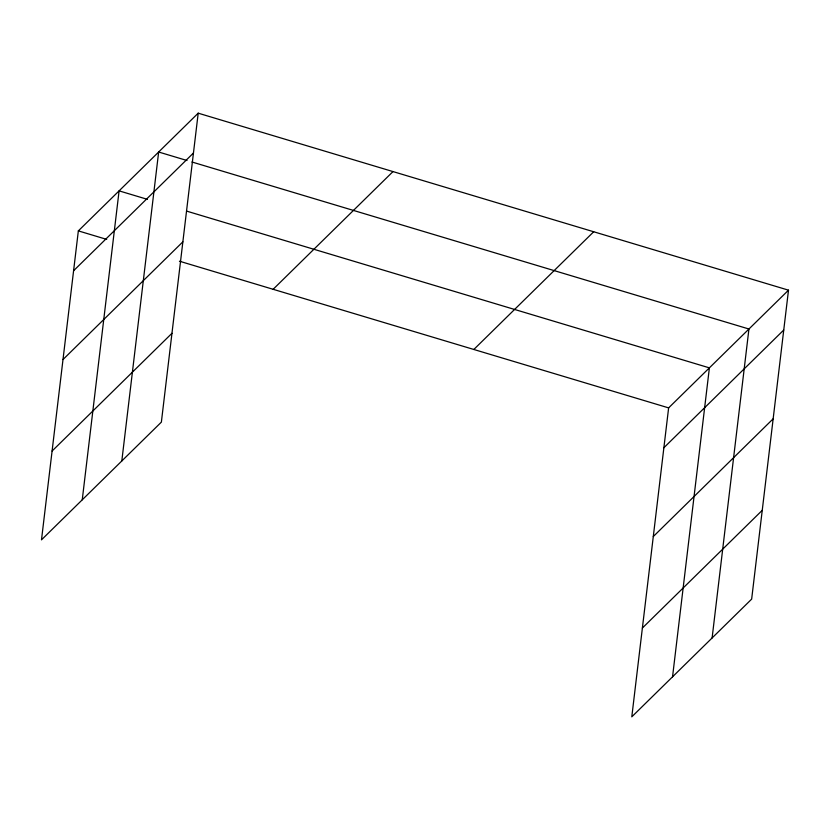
<?xml version="1.0" encoding="UTF-8"?>
<svg xmlns="http://www.w3.org/2000/svg" width="830" height="830" viewBox="0 0 830 830"><rect width="100%" height="100%" fill="white"/><g stroke="black" fill="none" stroke-linecap="round" stroke-linejoin="round"><path stroke-width="1.25" d="M198.204 113.171L78.342 230.885L41.5 539.832L161.373 422.117L198.204 113.171L788.5 290.168L751.658 599.115L631.796 716.83L668.627 407.883L788.5 290.168M82.253 499.805L119.095 190.859L147.45 199.366M121.813 460.961L158.655 152.015L187.009 160.512M672.549 676.813L709.391 367.866L186.906 211.194M712.109 637.959L748.94 329.012L191.938 161.995M73.59 270.736L193.452 153.021M62.997 359.535L182.87 241.821M52.093 451.032L171.955 333.307M273.132 289.296L393.005 171.571M473.837 349.471L593.699 231.757M663.876 447.733L783.748 330.018M653.293 536.543L773.155 418.818M642.379 628.03L762.251 510.315M78.342 230.885L106.697 239.393M179.436 261.201L668.627 407.883"/></g></svg>
